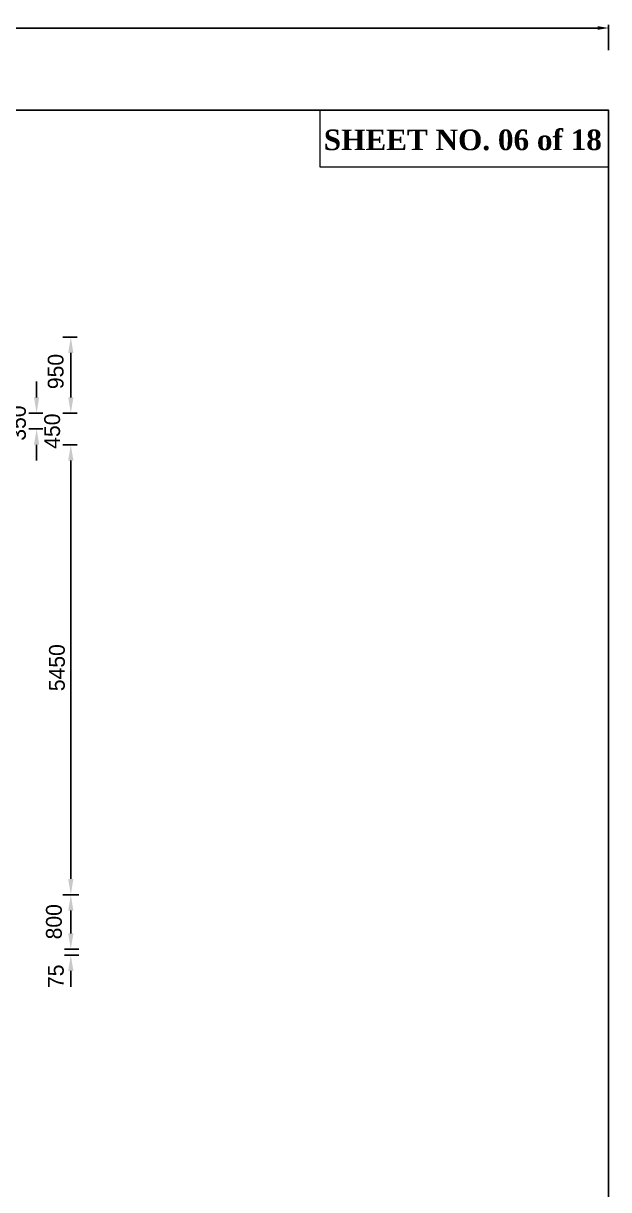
# Model space of a CAD drawing. Extents: x -1206532 to 786809, y -4288605 to 172932.
# Drawn here: x -516963 to -498438, y -4250156 to -4213223 of the extents above; entities that cross this region are included whole.
import ezdxf

# ---------------------------------------------------------------- set-up
doc = ezdxf.new("R2010")
doc.units = 0
doc.header["$LTSCALE"] = 300
doc.header["$MEASUREMENT"] = 0
doc.layers.get('DEFPOINTS').update_dxf_attribs({"linetype": 'CONTINUOUS'})
doc.layers.add('LINE', color=7, linetype='CONTINUOUS')
doc.layers.add('Other line', color=7, linetype='CONTINUOUS', lineweight=15)
doc.styles.add('SMALL', font='ROMANS.SHX')
doc.dimstyles.new('3', dxfattribs={"dimtxt": 225, "dimasz": 350, "dimexe": 100, "dimexo": 25, "dimgap": 9, "dimtad": 0, "dimdec": 0, "dimzin": 0, "dimdsep": 46, "dimtxsty": 'Standard', "dimcen": 0, "dimclrd": 5, "dimclre": 6, "dimclrt": 1, "dimadec": 0, "dimazin": 0, "dimtfac": 1, "dimtdec": 0, "dimtofl": 0, "dimtmove": 2, "dimatfit": 3, "dimfxl": 1, "dimtolj": 1, "dimtzin": 0, "dimarcsym": 0})

# ---------------------------------------------------------------- blocks, each defined once
blk = doc.blocks.new('*D237')
at = {"layer": 'DEFPOINTS', "color": 0, "lineweight": 30}
for p in [(-498438, -4213371), (-581042, -4215973), (-498438, -4215973)]:
    blk.add_point(p, dxfattribs=at)
at = {"layer": 'Other line', "color": 0, "linetype": 'ByBlock', "lineweight": -2}
for p, q in [((-581042, -4214071), (-581042, -4213271)), ((-498438, -4214071), (-498438, -4213271))]:
    blk.add_line(p, q, dxfattribs=at)
at = {"layer": 'Other line', "linetype": 'ByBlock', "lineweight": -2}
for p, q in [((-580692, -4213371), (-540255, -4213371)), ((-498788, -4213371), (-539225, -4213371))]:
    blk.add_line(p, q, dxfattribs=at)
at = {"layer": 'Other line', "lineweight": 30}
for points in [[(-580692, -4213312), (-580692, -4213429), (-581042, -4213371)], [(-498788, -4213312), (-498788, -4213429), (-498438, -4213371)]]:
    blk.add_solid(points, dxfattribs=at)
at = {"layer": 'Other line', "color": 0, "lineweight": 30, "insert": (-539740, -4213371), "char_height": 225, "attachment_point": 5}
blk.add_mtext('\\A1;82605', dxfattribs=at)
blk = doc.blocks.new('*D248')
at = {"layer": 'DEFPOINTS', "color": 0, "lineweight": 30}
for p in [(-515942, -4226567), (-515891, -4240817), (-515461, -4240817)]:
    blk.add_point(p, dxfattribs=at)
at = {"layer": 'LINE', "color": 7, "lineweight": -2}
for p, q in [((-515711, -4226567), (-515261, -4226567)), ((-515461, -4227067), (-515461, -4240317)), ((-515711, -4240817), (-515261, -4240817))]:
    blk.add_line(p, q, dxfattribs=at)
at = {"layer": 'LINE', "color": 7, "lineweight": 30}
for points in [[(-515544, -4227067), (-515377, -4227067), (-515461, -4226567)], [(-515544, -4240317), (-515377, -4240317), (-515461, -4240817)]]:
    blk.add_solid(points, dxfattribs=at)
at = {"layer": 'LINE', "color": 7, "lineweight": 30, "insert": (-515897, -4233627), "char_height": 500, "attachment_point": 5, "rotation": 90}
blk.add_mtext('\\A1;5450', dxfattribs=at)
blk = doc.blocks.new('*D249')
at = {"layer": 'DEFPOINTS', "color": 0, "lineweight": 30}
for p in [(-516006, -4225567), (-515942, -4226567), (-515461, -4226567)]:
    blk.add_point(p, dxfattribs=at)
at = {"layer": 'LINE', "color": 7, "lineweight": -2}
for p, q in [((-515461, -4225067), (-515461, -4224567)), ((-515711, -4225567), (-515261, -4225567)), ((-515711, -4226567), (-515261, -4226567)), ((-515461, -4227067), (-515461, -4227567))]:
    blk.add_line(p, q, dxfattribs=at)
at = {"layer": 'LINE', "color": 7, "lineweight": 30}
for points in [[(-515544, -4225067), (-515377, -4225067), (-515461, -4225567)], [(-515544, -4227067), (-515377, -4227067), (-515461, -4226567)]]:
    blk.add_solid(points, dxfattribs=at)
at = {"layer": 'LINE', "color": 7, "lineweight": 30, "insert": (-516048, -4226137), "char_height": 500, "attachment_point": 5, "rotation": 90}
blk.add_mtext('\\A1;450', dxfattribs=at)
blk = doc.blocks.new('*D250')
at = {"layer": 'DEFPOINTS', "color": 0, "lineweight": 30}
for p in [(-514964, -4240817), (-515461, -4242543), (-514846, -4242543)]:
    blk.add_point(p, dxfattribs=at)
at = {"layer": 'LINE', "color": 7, "lineweight": -2}
for p, q in [((-515211, -4240817), (-515661, -4240817)), ((-515461, -4241317), (-515461, -4242043)), ((-515211, -4242543), (-515661, -4242543))]:
    blk.add_line(p, q, dxfattribs=at)
at = {"layer": 'LINE', "color": 7, "lineweight": 30}
for points in [[(-515544, -4241317), (-515377, -4241317), (-515461, -4240817)], [(-515544, -4242043), (-515377, -4242043), (-515461, -4242543)]]:
    blk.add_solid(points, dxfattribs=at)
at = {"layer": 'LINE', "color": 7, "lineweight": 30, "insert": (-515993, -4241672), "char_height": 500, "attachment_point": 5, "rotation": 90}
blk.add_mtext('\\A1;800', dxfattribs=at)
blk = doc.blocks.new('*D251')
at = {"layer": 'DEFPOINTS', "color": 0, "lineweight": 30}
for p in [(-515461, -4242730), (-514964, -4242543), (-514960, -4242730)]:
    blk.add_point(p, dxfattribs=at)
at = {"layer": 'LINE', "color": 7, "lineweight": -2}
for p, q in [((-515461, -4242043), (-515461, -4241543)), ((-515211, -4242543), (-515661, -4242543)), ((-515211, -4242730), (-515661, -4242730)), ((-515461, -4243230), (-515461, -4243730))]:
    blk.add_line(p, q, dxfattribs=at)
at = {"layer": 'LINE', "color": 7, "lineweight": 30}
for points in [[(-515544, -4242043), (-515377, -4242043), (-515461, -4242543)], [(-515544, -4243230), (-515377, -4243230), (-515461, -4242730)]]:
    blk.add_solid(points, dxfattribs=at)
at = {"layer": 'LINE', "color": 7, "lineweight": 30, "insert": (-515932, -4243399), "char_height": 500, "attachment_point": 5, "rotation": 90}
blk.add_mtext('\\A1;75', dxfattribs=at)
blk = doc.blocks.new('*D252')
at = {"layer": 'DEFPOINTS', "color": 0, "lineweight": 30}
for p in [(-516646, -4223160), (-516006, -4225567), (-515461, -4225567)]:
    blk.add_point(p, dxfattribs=at)
at = {"layer": 'LINE', "color": 7, "lineweight": -2}
for p, q in [((-515711, -4223160), (-515261, -4223160)), ((-515461, -4223660), (-515461, -4225067)), ((-515711, -4225567), (-515261, -4225567))]:
    blk.add_line(p, q, dxfattribs=at)
at = {"layer": 'LINE', "color": 7, "lineweight": 30}
for points in [[(-515544, -4223660), (-515377, -4223660), (-515461, -4223160)], [(-515544, -4225067), (-515377, -4225067), (-515461, -4225567)]]:
    blk.add_solid(points, dxfattribs=at)
at = {"layer": 'LINE', "color": 7, "lineweight": 30, "insert": (-515937, -4224249), "char_height": 500, "attachment_point": 5, "rotation": 90}
blk.add_mtext('\\A1;950', dxfattribs=at)
blk = doc.blocks.new('*D933')
at = {"layer": 'DEFPOINTS', "color": 0, "lineweight": 30}
for p in [(-517088, -4225567), (-517700, -4226067), (-516543, -4226067)]:
    blk.add_point(p, dxfattribs=at)
at = {"layer": 'LINE', "color": 7, "lineweight": -2}
for p, q in [((-516543, -4225067), (-516543, -4224567)), ((-516793, -4225567), (-516343, -4225567)), ((-516793, -4226067), (-516343, -4226067)), ((-516543, -4226567), (-516543, -4227067))]:
    blk.add_line(p, q, dxfattribs=at)
at = {"layer": 'LINE', "color": 7, "lineweight": 30}
for points in [[(-516627, -4225067), (-516460, -4225067), (-516543, -4225567)], [(-516627, -4226567), (-516460, -4226567), (-516543, -4226067)]]:
    blk.add_solid(points, dxfattribs=at)
at = {"layer": 'LINE', "color": 7, "lineweight": 30, "insert": (-517131, -4225882), "char_height": 500, "attachment_point": 5, "rotation": 90}
blk.add_mtext('\\A1;350', dxfattribs=at)

msp = doc.modelspace()

# ---------------------------------------------------------------- linework, layer by layer
at = {"layer": 'LINE'}
msp.add_lwpolyline([(-581042.407, -4274386.323), (-498437.505, -4274386.323), (-498437.505, -4215972.857), (-581042.407, -4215972.857)], close=True, dxfattribs=at)
at = {"layer": 'LINE', "lineweight": 9}
msp.add_lwpolyline([(-498437.505, -4215972.857), (-507577.107, -4215972.857), (-507577.107, -4217765.68), (-498437.505, -4217765.68)], close=True, dxfattribs=at)

# ---------------------------------------------------------------- texts
at = {"layer": 'LINE', "insert": (-507453.983, -4216585.49), "char_height": 653.4, "width": 9250.92235, "attachment_point": 1, "style": 'SMALL'}
msp.add_mtext('{\\fTimes New Roman|b1|i0|c0|p18;SHEET NO. 06 of 18}', dxfattribs=at)

# ---------------------------------------------------------------- dimensions: what is measured, and where the dimension line sits
at = {"layer": 'LINE', "lineweight": 30}
for base, p1, p2, text, picture, middle in [((-515460.522, -4225567.087), (-516645.735, -4223160.006), (-516005.718, -4225567.087), '950', '*D252', (-515937.496, -4224249.006)), ((-516543.232, -4226067.087), (-517088.428, -4225567.087), (-517699.896, -4226067.087), '350', '*D933', (-517131.206, -4225881.622)), ((-515460.522, -4226567.087), (-516005.718, -4225567.087), (-515942.331, -4226567.087), '450', '*D249', (-516048.496, -4226137.006)), ((-515460.522, -4240817.087), (-515942.331, -4226567.087), (-515891.146, -4240817.087), '5450', '*D248', (-515897.496, -4233627.006)), ((-515460.522, -4242542.677), (-514963.763, -4240817.087), (-514845.923, -4242542.677), '800', '*D250', (-515993.496, -4241672.006)), ((-515460.522, -4242730.177), (-514963.763, -4242542.677), (-514959.939, -4242730.177), '75', '*D251', (-515932.496, -4243399.006))]:
    dim = msp.add_linear_dim(base=base, p1=p1, p2=p2, angle=90, text=text, dimstyle='3', override={"dimtxt": 500, "dimasz": 500, "dimexe": 200, "dimexo": 5, "dimdle": 250, "dimclrd": 7, "dimclre": 7, "dimclrt": 7, "dimfxl": 250, "dimfxlon": 1}, dxfattribs=at)
    dim.commit()
    dim.dimension.update_dxf_attribs({"geometry": picture, "text_midpoint": middle, "dimtype": 160})
at = {"layer": 'Other line', "color": 0, "lineweight": 30}
dim = msp.add_linear_dim(base=(-498437.505, -4213370.593), p1=(-581042.407, -4215972.857), p2=(-498437.505, -4215972.857), dimstyle='3', override={"dimclrd": 256, "dimclre": 0, "dimclrt": 0, "dimfxl": 700, "dimfxlon": 1}, dxfattribs=at)
dim.commit()
dim.dimension.update_dxf_attribs({"geometry": '*D237', "text_midpoint": (-539739.956, -4213370.593)})

doc.saveas('drawing.dxf')
